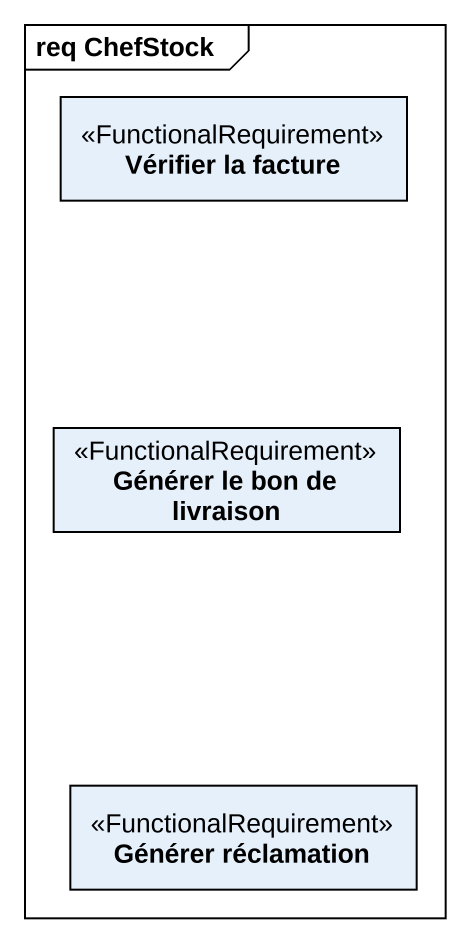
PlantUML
@startuml
mainframe req ChefStock
hide circle
hide empty members
class "Vérifier la facture" as Vérifier_la_facture <<FunctionalRequirement>>
class "Générer le bon de livraison" as Générer_le_bon_de_livraison <<FunctionalRequirement>>
class "Générer réclamation" as Générer_réclamation <<FunctionalRequirement>>
@enduml
